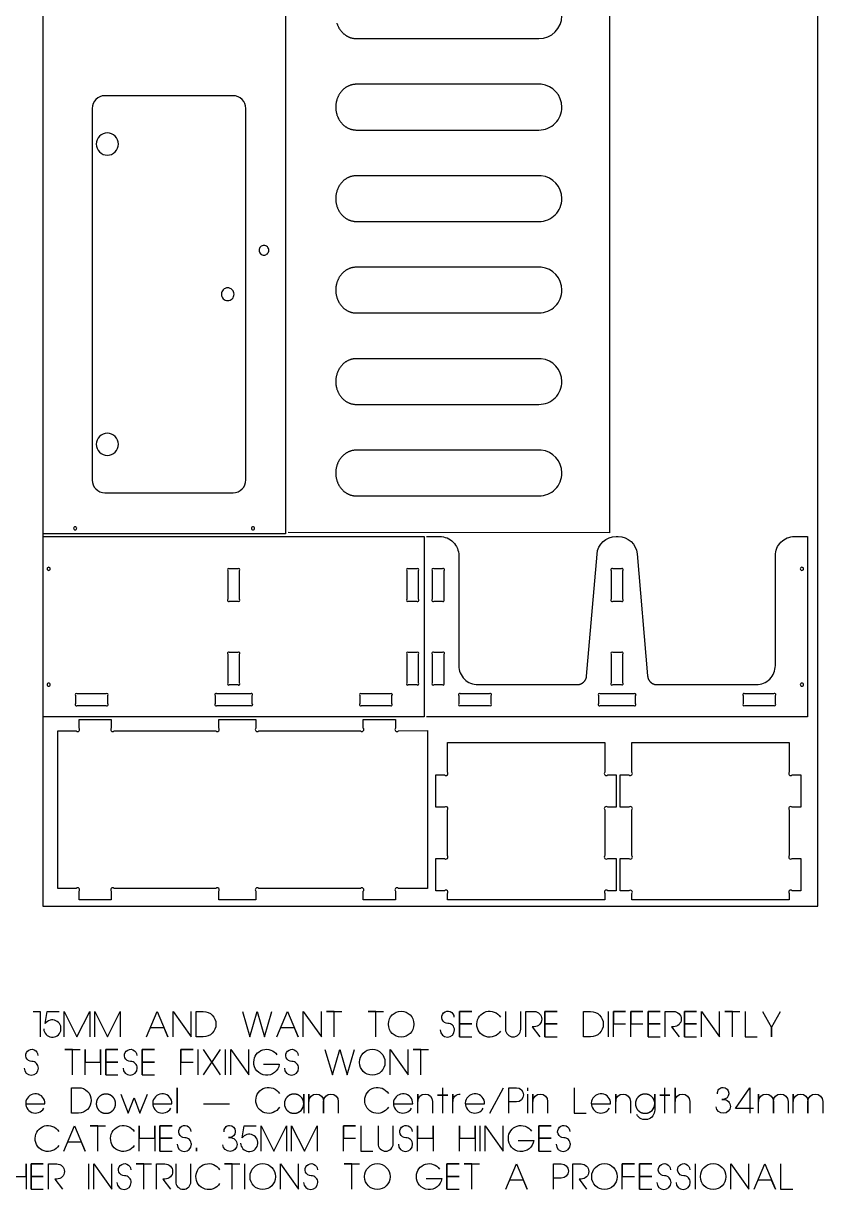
# Model space of a CAD drawing. Extents: x -888 to 5190, y -506 to 2808.
# Drawn here: x 2474 to 3732, y -446 to 1390 of the extents above; entities that cross this region are included whole.
import ezdxf

# ---------------------------------------------------------------- set-up
doc = ezdxf.new("R2010")
doc.units = 0
for name, color, linetype in [('DEFAULT_LAYER', 1, 'CONTINUOUS'), ('DEFAULT_LAYER0', 1, 'CONTINUOUS'), ('LAYER_1', 18, 'CONTINUOUS'), ('T5_LOGOLAYER_20', 18, 'CONTINUOUS'), ('T5_LOGOLAYER_21', 18, 'CONTINUOUS')]:
    doc.layers.add(name, color=color, linetype=linetype)

msp = doc.modelspace()

# ---------------------------------------------------------------- linework, layer by layer
at = {"layer": 'DEFAULT_LAYER'}
msp.add_lwpolyline([(2504.5, 0), (3724.5, 0), (3724.5, 2440), (2504.5, 2440)], close=True, dxfattribs=at)
for points in [[(2504.5, 1926), (2886.5, 1926), (2886.5, 586), (2504.5, 586)], [(2890.5, 1926), (3396.5, 1926), (3396.5, 587.9), (2890.5, 588.1)]]:
    msp.add_lwpolyline(points, dxfattribs=at)
for points in [[(2582, 1256.1), (2582, 671, 0.414214), (2602, 651), (2804, 651, 0.415386), (2824, 671.1), (2824, 1256, 0.414214), (2804, 1276), (2602, 1276, 0.412935)], [(2623.5, 1199.9, 0.414214), (2606, 1217.4, 0.414214), (2588.5, 1199.9, 0.414214), (2606, 1182.4, 0.414214)], [(2805.5, 963.5, 0.414214), (2795.5, 973.5, 0.414214), (2785.5, 963.5, 0.414214), (2795.5, 953.5, 0.414214)], [(2623.5, 727.2, 0.414214), (2606, 744.7, 0.414214), (2588.5, 727.2, 0.414214), (2606, 709.7, 0.414214)]]:
    msp.add_lwpolyline(points, format="xyb", close=True, dxfattribs=at)
at = {"layer": 'DEFAULT_LAYER0'}
msp.add_lwpolyline([(2967.2, 1390.5), (2967.5, 1389.6), (2967.8, 1388.8), (2968.1, 1388), (2968.4, 1387.2), (2968.7, 1386.4), (2969.1, 1385.6), (2969.4, 1384.9), (2969.8, 1384.1), (2970.2, 1383.4), (2970.6, 1382.6), (2971.1, 1381.9), (2971.5, 1381.2), (2972, 1380.5), (2972.4, 1379.8), (2972.9, 1379.1), (2973.4, 1378.5), (2973.9, 1377.8), (2974.5, 1377.2), (2975, 1376.6), (2975.6, 1376), (2976.1, 1375.4), (2976.7, 1374.8), (2977.3, 1374.2), (2977.9, 1373.7), (2978.5, 1373.2), (2979.2, 1372.7), (2979.8, 1372.2), (2980.4, 1371.7), (2981.1, 1371.2), (2981.8, 1370.8), (2982.5, 1370.4), (2983.2, 1370), (2983.9, 1369.6), (2984.6, 1369.2), (2985.3, 1368.8), (2986, 1368.5), (2986.8, 1368.2), (2987.5, 1367.9), (2988.3, 1367.6), (2989, 1367.4), (2989.8, 1367.2), (2990.6, 1366.9), (2991.4, 1366.8), (2992.2, 1366.6), (2993, 1366.4), (2993.8, 1366.3), (2994.6, 1366.2), (2995.4, 1366.1), (2996.2, 1366.1), (2997.1, 1366), (2997.9, 1366), (3285.5, 1366, 0.413355), (3321.5, 1401.9)], format="xyb", dxfattribs=at)
for points in [[(2997.9, 1222), (3285.5, 1222, 0.415073), (3321.5, 1258.1), (3321.5, 1258.2, 0.384844), (3289.1, 1294), (3289.1, 1294), (2997.9, 1294), (2997.1, 1294), (2996.2, 1294), (2995.4, 1293.9), (2994.6, 1293.8), (2993.8, 1293.7), (2993, 1293.6), (2992.2, 1293.5), (2991.4, 1293.3), (2990.6, 1293.1), (2989.8, 1292.9), (2989, 1292.7), (2988.3, 1292.4), (2987.5, 1292.1), (2986.8, 1291.8), (2986, 1291.5), (2985.3, 1291.2), (2984.6, 1290.8), (2983.9, 1290.5), (2983.2, 1290.1), (2982.5, 1289.7), (2981.8, 1289.3), (2981.1, 1288.8), (2980.4, 1288.3), (2979.8, 1287.9), (2979.2, 1287.4), (2978.5, 1286.9), (2977.9, 1286.3), (2977.3, 1285.8), (2976.7, 1285.2), (2976.1, 1284.7), (2975.6, 1284.1), (2975, 1283.5), (2974.5, 1282.9), (2973.9, 1282.2), (2973.4, 1281.6), (2972.9, 1280.9), (2972.4, 1280.2), (2972, 1279.6), (2971.5, 1278.9), (2971.1, 1278.1), (2970.6, 1277.4), (2970.2, 1276.7), (2969.8, 1275.9), (2969.4, 1275.2), (2969.1, 1274.4), (2968.7, 1273.6), (2968.4, 1272.8), (2968.1, 1272), (2967.8, 1271.2), (2967.5, 1270.4), (2967.2, 1269.6), (2967, 1268.7), (2966.8, 1267.9), (2966.5, 1267), (2966.4, 1266.2), (2966.2, 1265.3), (2966, 1264.4), (2965.9, 1263.5), (2965.8, 1262.6), (2965.7, 1261.7), (2965.6, 1260.8), (2965.6, 1259.9), (2965.5, 1259), (2965.5, 1258), (2965.5, 1257.1), (2965.6, 1256.2), (2965.6, 1255.3), (2965.7, 1254.3), (2965.8, 1253.4), (2965.9, 1252.5), (2966, 1251.6), (2966.2, 1250.8), (2966.4, 1249.9), (2966.5, 1249), (2966.8, 1248.2), (2967, 1247.3), (2967.2, 1246.5), (2967.5, 1245.6), (2967.8, 1244.8), (2968.1, 1244), (2968.4, 1243.2), (2968.7, 1242.4), (2969.1, 1241.6), (2969.4, 1240.9), (2969.8, 1240.1), (2970.2, 1239.4), (2970.6, 1238.6), (2971.1, 1237.9), (2971.5, 1237.2), (2972, 1236.5), (2972.4, 1235.8), (2972.9, 1235.1), (2973.4, 1234.5), (2973.9, 1233.8), (2974.5, 1233.2), (2975, 1232.6), (2975.6, 1232), (2976.1, 1231.4), (2976.7, 1230.8), (2977.3, 1230.2), (2977.9, 1229.7), (2978.5, 1229.2), (2979.2, 1228.7), (2979.8, 1228.2), (2980.4, 1227.7), (2981.1, 1227.2), (2981.8, 1226.8), (2982.5, 1226.4), (2983.2, 1226), (2983.9, 1225.6), (2984.6, 1225.2), (2985.3, 1224.8), (2986, 1224.5), (2986.8, 1224.2), (2987.5, 1223.9), (2988.3, 1223.6), (2989, 1223.4), (2989.8, 1223.2), (2990.6, 1222.9), (2991.4, 1222.8), (2992.2, 1222.6), (2993, 1222.4), (2993.8, 1222.3), (2994.6, 1222.2), (2995.4, 1222.1), (2996.2, 1222.1), (2997.1, 1222)], [(2997.9, 1078), (3285.5, 1078, 0.415073), (3321.5, 1114.1), (3321.5, 1114.2, 0.384844), (3289.1, 1150), (3289.1, 1150), (2997.9, 1150), (2997.1, 1150), (2996.2, 1150), (2995.4, 1149.9), (2994.6, 1149.8), (2993.8, 1149.7), (2993, 1149.6), (2992.2, 1149.5), (2991.4, 1149.3), (2990.6, 1149.1), (2989.8, 1148.9), (2989, 1148.7), (2988.3, 1148.4), (2987.5, 1148.1), (2986.8, 1147.8), (2986, 1147.5), (2985.3, 1147.2), (2984.6, 1146.8), (2983.9, 1146.5), (2983.2, 1146.1), (2982.5, 1145.7), (2981.8, 1145.3), (2981.1, 1144.8), (2980.4, 1144.3), (2979.8, 1143.9), (2979.2, 1143.4), (2978.5, 1142.9), (2977.9, 1142.3), (2977.3, 1141.8), (2976.7, 1141.2), (2976.1, 1140.7), (2975.6, 1140.1), (2975, 1139.5), (2974.5, 1138.9), (2973.9, 1138.2), (2973.4, 1137.6), (2972.9, 1136.9), (2972.4, 1136.2), (2972, 1135.6), (2971.5, 1134.9), (2971.1, 1134.1), (2970.6, 1133.4), (2970.2, 1132.7), (2969.8, 1131.9), (2969.4, 1131.2), (2969.1, 1130.4), (2968.7, 1129.6), (2968.4, 1128.8), (2968.1, 1128), (2967.8, 1127.2), (2967.5, 1126.4), (2967.2, 1125.6), (2967, 1124.7), (2966.8, 1123.9), (2966.5, 1123), (2966.4, 1122.2), (2966.2, 1121.3), (2966, 1120.4), (2965.9, 1119.5), (2965.8, 1118.6), (2965.7, 1117.7), (2965.6, 1116.8), (2965.6, 1115.9), (2965.5, 1115), (2965.5, 1114), (2965.5, 1113.1), (2965.6, 1112.2), (2965.6, 1111.3), (2965.7, 1110.3), (2965.8, 1109.4), (2965.9, 1108.5), (2966, 1107.6), (2966.2, 1106.8), (2966.4, 1105.9), (2966.5, 1105), (2966.8, 1104.2), (2967, 1103.3), (2967.2, 1102.5), (2967.5, 1101.6), (2967.8, 1100.8), (2968.1, 1100), (2968.4, 1099.2), (2968.7, 1098.4), (2969.1, 1097.6), (2969.4, 1096.9), (2969.8, 1096.1), (2970.2, 1095.4), (2970.6, 1094.6), (2971.1, 1093.9), (2971.5, 1093.2), (2972, 1092.5), (2972.4, 1091.8), (2972.9, 1091.1), (2973.4, 1090.5), (2973.9, 1089.8), (2974.5, 1089.2), (2975, 1088.6), (2975.6, 1088), (2976.1, 1087.4), (2976.7, 1086.8), (2977.3, 1086.2), (2977.9, 1085.7), (2978.5, 1085.2), (2979.2, 1084.7), (2979.8, 1084.2), (2980.4, 1083.7), (2981.1, 1083.2), (2981.8, 1082.8), (2982.5, 1082.4), (2983.2, 1082), (2983.9, 1081.6), (2984.6, 1081.2), (2985.3, 1080.8), (2986, 1080.5), (2986.8, 1080.2), (2987.5, 1079.9), (2988.3, 1079.6), (2989, 1079.4), (2989.8, 1079.2), (2990.6, 1078.9), (2991.4, 1078.8), (2992.2, 1078.6), (2993, 1078.4), (2993.8, 1078.3), (2994.6, 1078.2), (2995.4, 1078.1), (2996.2, 1078.1), (2997.1, 1078)], [(2860.1, 1032.7, 0.414214), (2852.5, 1040.3, 0.414214), (2844.9, 1032.7, 0.414214), (2852.5, 1025, 0.414214)], [(2997.9, 934), (3285.5, 934, 0.415073), (3321.5, 970.1), (3321.5, 970.2, 0.384844), (3289.1, 1006), (3289.1, 1006), (2997.9, 1006), (2997, 1006), (2996.2, 1006), (2995.4, 1005.9), (2994.6, 1005.8), (2993.8, 1005.7), (2992.9, 1005.6), (2992.1, 1005.5), (2991.4, 1005.3), (2990.6, 1005.1), (2989.8, 1004.9), (2989, 1004.6), (2988.3, 1004.4), (2987.5, 1004.1), (2986.7, 1003.8), (2986, 1003.5), (2985.3, 1003.2), (2984.6, 1002.8), (2983.8, 1002.5), (2983.1, 1002.1), (2982.4, 1001.7), (2981.8, 1001.2), (2981.1, 1000.8), (2980.4, 1000.3), (2979.8, 999.9), (2979.1, 999.4), (2978.5, 998.9), (2977.9, 998.3), (2977.3, 997.8), (2976.7, 997.2), (2976.1, 996.7), (2975.5, 996.1), (2975, 995.5), (2974.4, 994.9), (2973.9, 994.2), (2973.4, 993.6), (2972.9, 992.9), (2972.4, 992.2), (2971.9, 991.6), (2971.5, 990.9), (2971, 990.1), (2970.6, 989.4), (2970.2, 988.7), (2969.8, 987.9), (2969.4, 987.2), (2969.1, 986.4), (2968.7, 985.6), (2968.4, 984.8), (2968.1, 984), (2967.8, 983.2), (2967.5, 982.4), (2967.2, 981.6), (2967, 980.7), (2966.7, 979.9), (2966.5, 979), (2966.3, 978.1), (2966.2, 977.3), (2966, 976.4), (2965.9, 975.5), (2965.8, 974.6), (2965.7, 973.7), (2965.6, 972.8), (2965.6, 971.9), (2965.5, 970.9), (2965.5, 970), (2965.5, 969.1), (2965.6, 968.2), (2965.6, 967.2), (2965.7, 966.3), (2965.8, 965.4), (2965.9, 964.5), (2966, 963.6), (2966.2, 962.8), (2966.3, 961.9), (2966.5, 961), (2966.7, 960.2), (2967, 959.3), (2967.2, 958.5), (2967.5, 957.6), (2967.8, 956.8), (2968.1, 956), (2968.4, 955.2), (2968.7, 954.4), (2969.1, 953.6), (2969.4, 952.9), (2969.8, 952.1), (2970.2, 951.3), (2970.6, 950.6), (2971, 949.9), (2971.5, 949.2), (2971.9, 948.5), (2972.4, 947.8), (2972.9, 947.1), (2973.4, 946.5), (2973.9, 945.8), (2974.4, 945.2), (2975, 944.6), (2975.5, 944), (2976.1, 943.4), (2976.7, 942.8), (2977.3, 942.2), (2977.9, 941.7), (2978.5, 941.2), (2979.1, 940.7), (2979.8, 940.2), (2980.4, 939.7), (2981.1, 939.2), (2981.8, 938.8), (2982.4, 938.4), (2983.1, 938), (2983.8, 937.6), (2984.6, 937.2), (2985.3, 936.8), (2986, 936.5), (2986.7, 936.2), (2987.5, 935.9), (2988.3, 935.6), (2989, 935.4), (2989.8, 935.1), (2990.6, 934.9), (2991.4, 934.7), (2992.1, 934.6), (2992.9, 934.4), (2993.8, 934.3), (2994.6, 934.2), (2995.4, 934.1), (2996.2, 934.1), (2997, 934)], [(2997.9, 790), (3285.5, 790, 0.415073), (3321.5, 826.1), (3321.5, 826.2, 0.384844), (3289.1, 862), (3289.1, 862), (2997.9, 862), (2997.1, 862), (2996.2, 861.9), (2995.4, 861.9), (2994.6, 861.8), (2993.8, 861.7), (2993, 861.6), (2992.2, 861.4), (2991.4, 861.3), (2990.6, 861.1), (2989.8, 860.9), (2989, 860.6), (2988.3, 860.4), (2987.5, 860.1), (2986.8, 859.8), (2986, 859.5), (2985.3, 859.2), (2984.6, 858.8), (2983.9, 858.4), (2983.2, 858), (2982.5, 857.6), (2981.8, 857.2), (2981.1, 856.8), (2980.4, 856.3), (2979.8, 855.8), (2979.2, 855.3), (2978.5, 854.8), (2977.9, 854.3), (2977.3, 853.8), (2976.7, 853.2), (2976.1, 852.6), (2975.6, 852), (2975, 851.4), (2974.5, 850.8), (2973.9, 850.2), (2973.4, 849.5), (2972.9, 848.9), (2972.4, 848.2), (2972, 847.5), (2971.5, 846.8), (2971.1, 846.1), (2970.6, 845.4), (2970.2, 844.7), (2969.8, 843.9), (2969.4, 843.1), (2969.1, 842.4), (2968.7, 841.6), (2968.4, 840.8), (2968.1, 840), (2967.8, 839.2), (2967.5, 838.4), (2967.2, 837.5), (2967, 836.7), (2966.8, 835.8), (2966.5, 835), (2966.4, 834.1), (2966.2, 833.2), (2966, 832.4), (2965.9, 831.5), (2965.8, 830.6), (2965.7, 829.7), (2965.6, 828.8), (2965.6, 827.8), (2965.5, 826.9), (2965.5, 826), (2965.5, 825.1), (2965.6, 824.1), (2965.6, 823.2), (2965.7, 822.3), (2965.8, 821.4), (2965.9, 820.5), (2966, 819.6), (2966.2, 818.7), (2966.4, 817.9), (2966.5, 817), (2966.8, 816.1), (2967, 815.3), (2967.2, 814.4), (2967.5, 813.6), (2967.8, 812.8), (2968.1, 812), (2968.4, 811.2), (2968.7, 810.4), (2969.1, 809.6), (2969.4, 808.8), (2969.8, 808.1), (2970.2, 807.3), (2970.6, 806.6), (2971.1, 805.9), (2971.5, 805.1), (2972, 804.4), (2972.4, 803.8), (2972.9, 803.1), (2973.4, 802.4), (2973.9, 801.8), (2974.5, 801.1), (2975, 800.5), (2975.6, 799.9), (2976.1, 799.3), (2976.7, 798.8), (2977.3, 798.2), (2977.9, 797.7), (2978.5, 797.1), (2979.2, 796.6), (2979.8, 796.1), (2980.4, 795.7), (2981.1, 795.2), (2981.8, 794.8), (2982.5, 794.3), (2983.2, 793.9), (2983.9, 793.5), (2984.6, 793.2), (2985.3, 792.8), (2986, 792.5), (2986.8, 792.2), (2987.5, 791.9), (2988.3, 791.6), (2989, 791.4), (2989.8, 791.1), (2990.6, 790.9), (2991.4, 790.7), (2992.2, 790.5), (2993, 790.4), (2993.8, 790.3), (2994.6, 790.2), (2995.4, 790.1), (2996.2, 790), (2997.1, 790)], [(2997.9, 646), (3285.5, 646, 0.415073), (3321.5, 682.1), (3321.5, 682.2, 0.384844), (3289.1, 718), (3289.1, 718), (2997.9, 718), (2997, 718), (2996.2, 717.9), (2995.4, 717.9), (2994.6, 717.8), (2993.7, 717.7), (2992.9, 717.6), (2992.1, 717.4), (2991.3, 717.2), (2990.6, 717.1), (2989.8, 716.8), (2989, 716.6), (2988.2, 716.4), (2987.5, 716.1), (2986.7, 715.8), (2986, 715.5), (2985.3, 715.2), (2984.6, 714.8), (2983.8, 714.4), (2983.1, 714), (2982.4, 713.6), (2981.8, 713.2), (2981.1, 712.8), (2980.4, 712.3), (2979.8, 711.8), (2979.1, 711.3), (2978.5, 710.8), (2977.9, 710.3), (2977.3, 709.8), (2976.7, 709.2), (2976.1, 708.6), (2975.5, 708), (2975, 707.4), (2974.4, 706.8), (2973.9, 706.2), (2973.4, 705.5), (2972.9, 704.9), (2972.4, 704.2), (2971.9, 703.5), (2971.5, 702.8), (2971, 702.1), (2970.6, 701.4), (2970.2, 700.6), (2969.8, 699.9), (2969.4, 699.1), (2969, 698.4), (2968.7, 697.6), (2968.4, 696.8), (2968.1, 696), (2967.8, 695.2), (2967.5, 694.4), (2967.2, 693.5), (2967, 692.7), (2966.7, 691.8), (2966.5, 691), (2966.3, 690.1), (2966.2, 689.2), (2966, 688.4), (2965.9, 687.5), (2965.8, 686.6), (2965.7, 685.7), (2965.6, 684.7), (2965.6, 683.8), (2965.5, 682.9), (2965.5, 682), (2965.5, 681), (2965.6, 680.1), (2965.6, 679.2), (2965.7, 678.3), (2965.8, 677.4), (2965.9, 676.5), (2966, 675.6), (2966.2, 674.7), (2966.3, 673.8), (2966.5, 673), (2966.7, 672.1), (2967, 671.3), (2967.2, 670.4), (2967.5, 669.6), (2967.8, 668.8), (2968.1, 668), (2968.4, 667.2), (2968.7, 666.4), (2969, 665.6), (2969.4, 664.8), (2969.8, 664.1), (2970.2, 663.3), (2970.6, 662.6), (2971, 661.9), (2971.5, 661.1), (2971.9, 660.4), (2972.4, 659.8), (2972.9, 659.1), (2973.4, 658.4), (2973.9, 657.8), (2974.4, 657.1), (2975, 656.5), (2975.5, 655.9), (2976.1, 655.3), (2976.7, 654.8), (2977.3, 654.2), (2977.9, 653.7), (2978.5, 653.1), (2979.1, 652.6), (2979.8, 652.1), (2980.4, 651.7), (2981.1, 651.2), (2981.8, 650.7), (2982.4, 650.3), (2983.1, 649.9), (2983.8, 649.5), (2984.6, 649.2), (2985.3, 648.8), (2986, 648.5), (2986.7, 648.2), (2987.5, 647.9), (2988.2, 647.6), (2989, 647.3), (2989.8, 647.1), (2990.6, 646.9), (2991.3, 646.7), (2992.1, 646.5), (2992.9, 646.4), (2993.7, 646.3), (2994.6, 646.2), (2995.4, 646.1), (2996.2, 646), (2997, 646)], [(2557.8, 595, 0.414214), (2555.3, 597.5, 0.414214), (2552.8, 595, 0.414214), (2555.3, 592.5, 0.414214)], [(2837.7, 595, 0.414214), (2835.2, 597.5, 0.414214), (2832.7, 595, 0.414214), (2835.2, 592.5, 0.414214)]]:
    msp.add_lwpolyline(points, format="xyb", close=True, dxfattribs=at)
at = {"layer": 'LAYER_1'}
msp.add_lwpolyline([(2561.3, 10), (2561.3, 23.5, 1), (2556.8, 28), (2528, 28), (2528, 276), (2556.8, 276, 1), (2561.3, 280.5), (2561.3, 294), (2612.1, 294), (2612.1, 280.5, 1), (2616.6, 276), (2776.7, 276, 1), (2781.2, 280.5), (2781.2, 294), (2839.7, 294), (2839.7, 280.5, 1), (2844.2, 276), (3004.4, 276, 1), (3008.9, 280.5), (3008.9, 294), (3059.7, 294), (3059.7, 280.5, 1), (3064.2, 276), (3110, 276.4), (3110, 28), (3064.2, 28, 1), (3059.7, 23.5), (3059.7, 10), (3008.9, 10), (3008.9, 23.5, 1), (3004.4, 28), (2844.2, 28, 1), (2839.7, 23.5), (2839.7, 10), (2781.2, 10), (2781.2, 23.5, 1), (2776.7, 28), (2616.6, 28, 1), (2612.1, 23.5), (2612.1, 10)], format="xyb", close=True, dxfattribs=at)
at = {"layer": 'T5_LOGOLAYER_20'}
msp.add_lwpolyline([(2504.5, 582), (3104.5, 582), (3104.5, 298), (2504.5, 298)], dxfattribs=at)
msp.add_lwpolyline([(3108.5, 582), (3129.3, 582, -0.414799), (3159.3, 551.9), (3159.3, 378.8, 0.41549), (3189.4, 348.8), (3345.5, 348.8), (3345.5, 348.8), (3345.9, 348.8), (3346.2, 348.8), (3346.6, 348.8), (3347, 348.9), (3347.3, 348.9), (3347.7, 348.9), (3348.1, 349), (3348.4, 349.1), (3348.8, 349.1), (3349.1, 349.2), (3349.5, 349.3), (3349.8, 349.4), (3350.2, 349.5), (3350.5, 349.6), (3350.8, 349.8), (3351.2, 349.9), (3351.5, 350), (3351.8, 350.2), (3352.1, 350.3), (3352.5, 350.5), (3352.8, 350.6), (3353.1, 350.8), (3353.4, 351), (3353.7, 351.2), (3354, 351.4), (3354.3, 351.6), (3354.5, 351.8), (3354.8, 352), (3355.1, 352.2), (3355.3, 352.4), (3355.6, 352.6), (3355.9, 352.9), (3356.1, 353.1), (3356.4, 353.3), (3356.6, 353.6), (3356.8, 353.8), (3357, 354.1), (3357.3, 354.4), (3357.5, 354.6), (3357.7, 354.9), (3357.9, 355.2), (3358.1, 355.5), (3358.3, 355.7), (3358.4, 356), (3358.6, 356.3), (3358.8, 356.6), (3358.9, 356.9), (3359.1, 357.2), (3359.2, 357.5), (3359.4, 357.8), (3359.5, 358.1), (3359.6, 358.5), (3359.7, 358.8), (3359.8, 359.1), (3359.9, 359.4), (3360, 359.8), (3360.1, 360.1), (3360.2, 360.4), (3360.2, 360.7), (3360.3, 361.1), (3360.3, 361.4), (3360.4, 361.8), (3360.4, 362.1), (3360.4, 362.4), (3376.9, 554.5, -0.390656), (3406.9, 582), (3410.2, 582, -0.388315), (3440.1, 554.7), (3456.6, 362.5), (3456.6, 362.2), (3456.6, 361.8), (3456.7, 361.5), (3456.7, 361.1), (3456.8, 360.8), (3456.9, 360.4), (3456.9, 360.1), (3457, 359.8), (3457.1, 359.4), (3457.2, 359.1), (3457.3, 358.8), (3457.4, 358.4), (3457.6, 358.1), (3457.7, 357.8), (3457.8, 357.5), (3458, 357.2), (3458.1, 356.9), (3458.3, 356.6), (3458.5, 356.3), (3458.6, 356), (3458.8, 355.7), (3459, 355.4), (3459.2, 355.1), (3459.4, 354.9), (3459.6, 354.6), (3459.8, 354.3), (3460, 354.1), (3460.3, 353.8), (3460.5, 353.5), (3460.7, 353.3), (3461, 353.1), (3461.2, 352.8), (3461.5, 352.6), (3461.7, 352.4), (3462, 352.1), (3462.3, 351.9), (3462.5, 351.7), (3462.8, 351.5), (3463.1, 351.3), (3463.4, 351.1), (3463.7, 351), (3464, 350.8), (3464.3, 350.6), (3464.6, 350.4), (3464.9, 350.3), (3465.2, 350.1), (3465.6, 350), (3465.9, 349.9), (3466.2, 349.7), (3466.5, 349.6), (3466.9, 349.5), (3467.2, 349.4), (3467.6, 349.3), (3467.9, 349.2), (3468.2, 349.1), (3468.6, 349.1), (3469, 349), (3469.3, 348.9), (3469.7, 348.9), (3470, 348.9), (3470.4, 348.8), (3470.8, 348.8), (3471.1, 348.8), (3471.5, 348.8), (3471.5, 348.8), (3627.7, 348.8, 0.414977), (3657.7, 378.9), (3657.7, 552, -0.415334), (3687.8, 582), (3708.5, 582), (3708.5, 298), (3108.5, 298)], format="xyb", dxfattribs=at)
for points in [[(2513.5, 533.7, 0.414214), (2511, 531.2, 0.414214), (2513.5, 528.7, 0.414214), (2516, 531.2, 0.414214)], [(3699.5, 533.7, 0.414214), (3697, 531.2, 0.414214), (3699.5, 528.7, 0.414214), (3702, 531.2, 0.414214)], [(2798.5, 480.4), (2811.3, 480.4, 1), (2814.2, 483.2), (2814.2, 528.4, 1), (2811.3, 531.2), (2798.5, 531.2, 1), (2795.7, 528.4), (2795.7, 483.2, 1)], [(3080.3, 480.4), (3093.1, 480.4, 1), (3095.9, 483.2), (3095.9, 528.4, 1), (3093.1, 531.2), (3080.3, 531.2, 1), (3077.4, 528.4), (3077.4, 483.2, 1)], [(3136, 483.2), (3136, 528.3, 1), (3133.1, 531.2), (3120.3, 531.2, 1), (3117.5, 528.3), (3117.5, 483.2, 1), (3120.3, 480.4), (3133.1, 480.4, 1)], [(3414.9, 531.2), (3402.1, 531.2, 1), (3399.2, 528.3), (3399.2, 483.2, 1), (3402.1, 480.4), (3414.9, 480.4, 1), (3417.7, 483.2), (3417.7, 528.3, 1)], [(2811.3, 399.6), (2798.5, 399.6, 1), (2795.7, 396.8), (2795.7, 351.6, 1), (2798.5, 348.8), (2811.3, 348.8, 1), (2814.2, 351.6), (2814.2, 396.8, 1)], [(3095.9, 351.6), (3095.9, 396.8, 1), (3093.1, 399.6), (3080.3, 399.6, 1), (3077.4, 396.8), (3077.4, 351.6, 1), (3080.3, 348.8), (3093.1, 348.8, 1)], [(3133.1, 399.6), (3120.3, 399.6, 1), (3117.5, 396.7), (3117.5, 351.6, 1), (3120.3, 348.8), (3133.1, 348.8, 1), (3136, 351.6), (3136, 396.7, 1)], [(3414.9, 399.6), (3402.1, 399.6, 1), (3399.2, 396.7), (3399.2, 351.6, 1), (3402.1, 348.8), (3414.9, 348.8, 1), (3417.7, 351.6), (3417.7, 396.7, 1)], [(2513.5, 351.3, 0.414214), (2511, 348.8, 0.414214), (2513.5, 346.3, 0.414214), (2516, 348.8, 0.414214)], [(3699.5, 351.3, 0.414214), (3697, 348.8, 0.414214), (3699.5, 346.3, 0.414214), (3702, 348.8, 0.414214)], [(2555.7, 331.7), (2555.7, 318.8, 1), (2558.6, 316), (2603.7, 316, 1), (2606.5, 318.8), (2606.5, 331.7, 1), (2603.7, 334.5), (2558.6, 334.5, 1)], [(2775.7, 331.7), (2775.7, 318.8, 1), (2778.5, 316), (2831.3, 316, 1), (2834.2, 318.8), (2834.2, 331.7, 1), (2831.3, 334.5), (2778.5, 334.5, 1)], [(3006.2, 316), (3051.3, 316, 1), (3054.1, 318.8), (3054.1, 331.7, 1), (3051.3, 334.5), (3006.2, 334.5, 1), (3003.3, 331.7), (3003.3, 318.8, 1)], [(3162.1, 316), (3207.2, 316, 1), (3210.1, 318.8), (3210.1, 331.6, 1), (3207.2, 334.5), (3162.1, 334.5, 1), (3159.3, 331.6), (3159.3, 318.8, 1)], [(3382.1, 316), (3434.9, 316, 1), (3437.7, 318.8), (3437.7, 331.6, 1), (3434.9, 334.5), (3382.1, 334.5, 1), (3379.2, 331.6), (3379.2, 318.8, 1)], [(3654.8, 334.5), (3609.7, 334.5, 1), (3606.9, 331.6), (3606.9, 318.8, 1), (3609.7, 316), (3654.8, 316, 1), (3657.7, 318.8), (3657.7, 331.6, 1)], [(3141.3, 10), (3141.3, 19.9, 1), (3136.9, 24.3), (3123.3, 24.3), (3123.3, 75.1), (3136.9, 75.1, 1), (3141.3, 79.6), (3141.3, 151.5, 1), (3136.9, 155.9), (3123.3, 155.9), (3123.3, 206.7), (3136.9, 206.7, 1), (3141.3, 211.2), (3141.3, 257.6), (3389.3, 257.6), (3389.3, 211.2, 1), (3393.8, 206.7), (3407.3, 206.7), (3407.3, 155.9), (3393.8, 155.9, 1), (3389.3, 151.5), (3389.3, 79.6, 1), (3393.8, 75.1), (3407.3, 75.1), (3407.3, 24.3), (3393.8, 24.3, 1), (3389.3, 19.9), (3389.3, 10)], [(3431.6, 10), (3431.6, 19.9, 1), (3427.2, 24.3), (3413.6, 24.3), (3413.6, 75.1), (3427.2, 75.1, 1), (3431.6, 79.6), (3431.6, 151.5, 1), (3427.2, 155.9), (3413.6, 155.9), (3413.6, 206.7), (3427.2, 206.7, 1), (3431.6, 211.2), (3431.6, 257.6), (3679.6, 257.6), (3679.6, 211.2, 1), (3684.1, 206.7), (3697.6, 206.7), (3697.6, 155.9), (3684.1, 155.9, 1), (3679.6, 151.5), (3679.6, 79.6, 1), (3684.1, 75.1), (3697.6, 75.1), (3697.6, 24.3), (3684.1, 24.3, 1), (3679.6, 19.9), (3679.6, 10)]]:
    msp.add_lwpolyline(points, format="xyb", close=True, dxfattribs=at)
at = {"layer": 'T5_LOGOLAYER_21'}
for points in [[(2489.3, -165.7), (2500.1, -165.7), (2500.1, -205.7)], [(2538.1, -205.7), (2538.1, -165.7), (2558.1, -205.7), (2578.1, -165.7), (2578.1, -205.7)], [(2586.1, -205.7), (2586.1, -165.7), (2606.1, -205.7), (2626.1, -165.7), (2626.1, -205.7)], [(2667.7, -205.7), (2684.5, -165.7), (2701.3, -205.7), (2695.3, -191.3), (2674.1, -191.3)], [(2709.3, -205.7), (2709.3, -165.7), (2737.7, -205.7), (2737.7, -165.7)], [(2818.5, -165.7), (2830.1, -205.7), (2841.7, -165.7), (2853.3, -205.7), (2864.9, -165.7)], [(2872.9, -205.7), (2889.7, -165.7), (2906.5, -205.7), (2900.5, -191.3), (2879.3, -191.3)], [(2914.5, -205.7), (2914.5, -165.7), (2942.9, -205.7), (2942.9, -165.7)], [(2962.9, -205.7), (2962.9, -165.7), (2950.9, -165.7), (2974.9, -165.7)], [(3028.5, -205.7), (3028.5, -165.7), (3016.5, -165.7), (3040.5, -165.7)], [(3160.5, -205.7), (3160.5, -165.7), (3179.7, -165.7), (3160.5, -165.7), (3160.5, -185.3), (3179.7, -185.3), (3160.5, -185.3), (3160.5, -205.7), (3179.7, -205.7)], [(3294.8, -205.7), (3294.8, -165.7), (3314, -165.7), (3294.8, -165.7), (3294.8, -185.3), (3314, -185.3), (3294.8, -185.3), (3294.8, -205.7), (3314, -205.7)], [(3394.8, -205.7), (3394.8, -165.7)], [(3402.8, -205.7), (3402.8, -165.7), (3422, -165.7), (3402.8, -165.7), (3402.8, -185.3), (3422, -185.3)], [(3430, -205.7), (3430, -165.7), (3449.2, -165.7), (3430, -165.7), (3430, -185.3), (3449.2, -185.3)], [(3457.2, -205.7), (3457.2, -165.7), (3476.4, -165.7), (3457.2, -165.7), (3457.2, -185.3), (3476.4, -185.3), (3457.2, -185.3), (3457.2, -205.7), (3476.4, -205.7)], [(3514.4, -205.7), (3514.4, -165.7), (3533.6, -165.7), (3514.4, -165.7), (3514.4, -185.3), (3533.6, -185.3), (3514.4, -185.3), (3514.4, -205.7), (3533.6, -205.7)], [(3541.6, -205.7), (3541.6, -165.7), (3570, -205.7), (3570, -165.7)], [(3590, -205.7), (3590, -165.7), (3578, -165.7), (3602, -165.7)], [(3610, -165.7), (3610, -205.7), (3629.2, -205.7)], [(3637.2, -165.7), (3651.6, -190.9), (3651.6, -205.7), (3651.6, -190.9), (3666, -165.7)], [(2551, -265.7), (2551, -225.7), (2539, -225.7), (2563, -225.7)], [(2571, -265.7), (2571, -225.7), (2571, -245.3), (2595.4, -245.3), (2595.4, -225.7), (2595.4, -265.7)], [(2603.4, -265.7), (2603.4, -225.7), (2622.6, -225.7), (2603.4, -225.7), (2603.4, -245.3), (2622.6, -245.3), (2603.4, -245.3), (2603.4, -265.7), (2622.6, -265.7)], [(2661, -265.7), (2661, -225.7), (2680.2, -225.7), (2661, -225.7), (2661, -245.3), (2680.2, -245.3), (2661, -245.3), (2661, -265.7), (2680.2, -265.7)], [(2721.8, -265.7), (2721.8, -225.7), (2741, -225.7), (2721.8, -225.7), (2721.8, -245.3), (2741, -245.3)], [(2749, -265.7), (2749, -225.7)], [(2757, -225.7), (2783.8, -265.7)], [(2757.4, -265.7), (2784.2, -225.7)], [(2792.2, -265.7), (2792.2, -225.7)], [(2800.2, -265.7), (2800.2, -225.7), (2828.6, -265.7), (2828.6, -225.7)], [(2948.6, -225.7), (2960.2, -265.7), (2971.8, -225.7), (2983.4, -265.7), (2995, -225.7)], [(3051, -265.7), (3051, -225.7), (3079.4, -265.7), (3079.4, -225.7)], [(3099.4, -265.7), (3099.4, -225.7), (3087.4, -225.7), (3111.4, -225.7)], [(3133.9, -325.7), (3133.9, -297.7), (3125.9, -297.7), (3141.9, -297.7), (3133.9, -297.7), (3133.9, -285.7)], [(3207.9, -325.7), (3229.9, -285.7)], [(3267.9, -290.5), (3267.9, -285.7)], [(3340.7, -285.7), (3340.7, -325.7), (3359.9, -325.7)], [(3483.8, -325.7), (3483.8, -297.7), (3475.8, -297.7), (3491.8, -297.7), (3483.8, -297.7), (3483.8, -285.7)], [(3623.4, -318.5), (3595, -318.5), (3617.4, -285.7), (3617.4, -325.7)], [(2626.9, -296.1), (2638.9, -325.7), (2648.1, -301.7), (2657.3, -325.7), (2669.3, -296.1)], [(2757.3, -310.9), (2798.1, -310.9)], [(3267.9, -325.7), (3267.9, -296.1)], [(2537.5, -385.7), (2554.3, -345.7), (2571.1, -385.7), (2565.1, -371.3), (2543.9, -371.3)], [(2591.1, -385.7), (2591.1, -345.7), (2579.1, -345.7), (2603.1, -345.7)], [(2656.2, -385.7), (2656.2, -345.7), (2656.2, -365.3), (2680.6, -365.3), (2680.6, -345.7), (2680.6, -385.7)], [(2688.6, -385.7), (2688.6, -345.7), (2707.8, -345.7), (2688.6, -345.7), (2688.6, -365.3), (2707.8, -365.3), (2688.6, -365.3), (2688.6, -385.7), (2707.8, -385.7)], [(2848.1, -385.7), (2848.1, -345.7), (2868.1, -385.7), (2888.1, -345.7), (2888.1, -385.7)], [(2896.1, -385.7), (2896.1, -345.7), (2916.1, -385.7), (2936.1, -345.7), (2936.1, -385.7)], [(2977.7, -385.7), (2977.7, -345.7), (2996.9, -345.7), (2977.7, -345.7), (2977.7, -365.3), (2996.9, -365.3)], [(3004.9, -345.7), (3004.9, -385.7), (3024.1, -385.7)], [(3094.5, -385.7), (3094.5, -345.7), (3094.5, -365.3), (3118.9, -365.3), (3118.9, -345.7), (3118.9, -385.7)], [(3160.5, -385.7), (3160.5, -345.7), (3160.5, -365.3), (3184.9, -365.3), (3184.9, -345.7), (3184.9, -385.7)], [(3192.9, -385.7), (3192.9, -345.7)], [(3200.9, -385.7), (3200.9, -345.7), (3229.3, -385.7), (3229.3, -345.7)], [(3285.3, -385.7), (3285.3, -345.7), (3304.5, -345.7), (3285.3, -345.7), (3285.3, -365.3), (3304.5, -365.3), (3285.3, -365.3), (3285.3, -385.7), (3304.5, -385.7)], [(2453.5, -445.7), (2453.5, -405.7), (2453.5, -425.3), (2477.9, -425.3), (2477.9, -405.7), (2477.9, -445.7)], [(2485.9, -445.7), (2485.9, -405.7), (2505.1, -405.7), (2485.9, -405.7), (2485.9, -425.3), (2505.1, -425.3), (2485.9, -425.3), (2485.9, -445.7), (2505.1, -445.7)], [(2576.7, -445.7), (2576.7, -405.7)], [(2584.7, -445.7), (2584.7, -405.7), (2613.1, -445.7), (2613.1, -405.7)], [(2663.5, -445.7), (2663.5, -405.7), (2651.5, -405.7), (2675.5, -405.7)], [(2802.6, -445.7), (2802.6, -405.7), (2790.6, -405.7), (2814.6, -405.7)], [(2822.6, -445.7), (2822.6, -405.7)], [(2878.6, -445.7), (2878.6, -405.7), (2907, -445.7), (2907, -405.7)], [(2991, -445.7), (2991, -405.7), (2979, -405.7), (3003, -405.7)], [(3140.6, -445.7), (3140.6, -405.7), (3159.8, -405.7), (3140.6, -405.7), (3140.6, -425.3), (3159.8, -425.3), (3140.6, -425.3), (3140.6, -445.7), (3159.8, -445.7)], [(3179.8, -445.7), (3179.8, -405.7), (3167.8, -405.7), (3191.8, -405.7)], [(3233.4, -445.7), (3250.2, -405.7), (3267, -445.7), (3261, -431.3), (3239.8, -431.3)], [(3416.6, -445.7), (3416.6, -405.7), (3435.8, -405.7), (3416.6, -405.7), (3416.6, -425.3), (3435.8, -425.3)], [(3443.8, -445.7), (3443.8, -405.7), (3463, -405.7), (3443.8, -405.7), (3443.8, -425.3), (3463, -425.3), (3443.8, -425.3), (3443.8, -445.7), (3463, -445.7)], [(3531.8, -445.7), (3531.8, -405.7)], [(3587.8, -445.7), (3587.8, -405.7), (3616.2, -445.7), (3616.2, -405.7)], [(3624.2, -445.7), (3641, -405.7), (3657.8, -445.7), (3651.8, -431.3), (3630.6, -431.3)], [(3665.8, -405.7), (3665.8, -445.7), (3685, -445.7)]]:
    msp.add_lwpolyline(points, dxfattribs=at)
for points in [[(2505.7, -193.3, 0.857608), (2532.5, -196.1, 0.839431), (2508.1, -184.9), (2511.3, -165.7), (2530.1, -165.7)], [(3130.1, -194.9, 1), (3152.5, -194.9, 0.415385), (3142.1, -184.5, -0.668438), (3135.3, -168.1, -0.668438), (3151.7, -174.9)], [(3224.9, -196.5, -0.77786), (3187.7, -185.3, -0.756443), (3224.9, -174.9)], [(3232.8, -165.7), (3232.8, -193.7, 1), (3256.8, -193.7), (3256.8, -165.7)], [(3264.8, -205.7), (3264.8, -165.7), (3278, -165.7, -1), (3278, -189.7), (3274.8, -189.7), (3286.8, -205.7)], [(3484.4, -205.7), (3484.4, -165.7), (3497.6, -165.7, -1), (3497.6, -189.7), (3494.4, -189.7), (3506.4, -205.7)], [(2475, -254.9, 1), (2497.4, -254.9, 0.415385), (2487, -244.5, -0.668438), (2480.2, -228.1, -0.668438), (2496.6, -234.9)], [(2630.6, -254.9, 1), (2653, -254.9, 0.415385), (2642.6, -244.5, -0.668438), (2635.8, -228.1, -0.668438), (2652.2, -234.9)], [(2851.8, -248.9), (2876.6, -248.9, -0.955296), (2836.6, -245.3, -0.741566), (2873, -234.1)], [(2884.6, -254.9, 1), (2907, -254.9, 0.415385), (2896.6, -244.5, -0.668438), (2889.8, -228.1, -0.668438), (2906.2, -234.9)], [(2876.9, -316.5, -0.77786), (2839.7, -305.3, -0.756443), (2876.9, -294.9)], [(3048.4, -316.5, -0.77786), (3011.2, -305.3, -0.756443), (3048.4, -294.9)], [(3237.9, -325.7), (3237.9, -285.7), (3249.9, -285.7, -1), (3249.9, -308.1), (3237.9, -308.1)], [(3499.8, -325.7), (3499.8, -285.7), (3499.8, -307.3, -1), (3523, -307.3), (3523, -325.7)], [(3566.6, -295.3, -0.454849), (3575.4, -285.2, -0.411435), (3584.2, -294.1), (3584.2, -295.3, -0.412121), (3575.4, -304.1), (3573.4, -304.1), (3575.8, -304.1, -0.414286), (3587, -315.3, -0.946269), (3564.6, -315.7)], [(2478.1, -310.9), (2507.7, -310.9, 0.90232), (2477.8, -307.2, 0.862347), (2505.7, -318.1)], [(2678.1, -310.9), (2707.7, -310.9, 0.90232), (2677.7, -307.2, 0.862347), (2705.7, -318.1)], [(2900, -326.1, 0.421631), (2915.2, -310.5), (2915.2, -295.7), (2915.2, -325.7)], [(2923.2, -325.7), (2923.2, -296.1), (2923.2, -307.3, -1), (2946.4, -307.3), (2946.4, -325.7), (2946.4, -307.3, -1), (2969.6, -307.3), (2969.6, -325.7)], [(3057.1, -310.9), (3086.7, -310.9, 0.90232), (3056.7, -307.2, 0.862347), (3084.7, -318.1)], [(3094.7, -325.7), (3094.7, -296.1), (3094.7, -307.3, -1), (3117.9, -307.3), (3117.9, -325.7)], [(3149.9, -325.7), (3149.9, -296.1), (3149.9, -307.3, -0.416092), (3161.5, -295.7)], [(3170.3, -310.9), (3199.9, -310.9, 0.90232), (3169.9, -307.2, 0.862347), (3197.9, -318.1)], [(3275.9, -325.7), (3275.9, -296.1), (3275.9, -307.3, -1), (3299.1, -307.3), (3299.1, -325.7)], [(3368.7, -310.9), (3398.3, -310.9, 0.90232), (3368.3, -307.2, 0.862347), (3396.3, -318.1)], [(3406.3, -325.7), (3406.3, -296.1), (3406.3, -307.3, -1), (3429.5, -307.3), (3429.5, -325.7)], [(3452.6, -326.1, 0.421631), (3467.8, -310.5), (3467.8, -295.7), (3467.8, -320.9, -0.782349), (3439.4, -328.1)], [(3631.4, -325.7), (3631.4, -296.1), (3631.4, -307.3, -1), (3654.6, -307.3), (3654.6, -325.7), (3654.6, -307.3, -1), (3677.8, -307.3), (3677.8, -325.7)], [(3685.8, -325.7), (3685.8, -296.1), (3685.8, -307.3, -1), (3709, -307.3), (3709, -325.7), (3709, -307.3, -1), (3732.2, -307.3), (3732.2, -325.7)], [(2529.5, -376.5, -0.77786), (2492.3, -365.3, -0.756443), (2529.5, -354.9)], [(2648.3, -376.5, -0.77786), (2611.1, -365.3, -0.756443), (2648.3, -354.9)], [(2715.8, -374.9, 1), (2738.2, -374.9, 0.415385), (2727.8, -364.5, -0.668438), (2721, -348.1, -0.668438), (2737.4, -354.9)], [(2789.7, -355.3, -0.454849), (2798.5, -345.2, -0.411435), (2807.3, -354.1), (2807.3, -355.3, -0.412121), (2798.5, -364.1), (2796.5, -364.1), (2798.9, -364.1, -0.414286), (2810.1, -375.3, -0.946269), (2787.7, -375.7)], [(2815.7, -373.3, 0.857608), (2842.5, -376.1, 0.839431), (2818.1, -364.9), (2821.3, -345.7), (2840.1, -345.7)], [(3032.1, -345.7), (3032.1, -373.7, 1), (3056.1, -373.7), (3056.1, -345.7)], [(3064.1, -374.9, 1), (3086.5, -374.9, 0.415385), (3076.1, -364.5, -0.668438), (3069.3, -348.1, -0.668438), (3085.7, -354.9)], [(3252.5, -368.9), (3277.3, -368.9, -0.955296), (3237.3, -365.3, -0.741566), (3273.7, -354.1)], [(3312.5, -374.9, 1), (3334.9, -374.9, 0.415385), (3324.5, -364.5, -0.668438), (3317.7, -348.1, -0.668438), (3334.1, -354.9)], [(2513.1, -445.7), (2513.1, -405.7), (2526.3, -405.7, -1), (2526.3, -429.7), (2523.1, -429.7), (2535.1, -445.7)], [(2621.1, -434.9, 1), (2643.5, -434.9, 0.415385), (2633.1, -424.5, -0.668438), (2626.3, -408.1, -0.668438), (2642.7, -414.9)], [(2683.5, -445.7), (2683.5, -405.7), (2696.7, -405.7, -1), (2696.7, -429.7), (2693.5, -429.7), (2705.5, -445.7)], [(2713.5, -405.7), (2713.5, -433.7, 1), (2737.5, -433.7), (2737.5, -405.7)], [(2782.7, -436.5, -0.77786), (2745.5, -425.3, -0.756443), (2782.7, -414.9)], [(2915, -434.9, 1), (2937.4, -434.9, 0.415385), (2927, -424.5, -0.668438), (2920.2, -408.1, -0.668438), (2936.6, -414.9)], [(3107.8, -428.9), (3132.6, -428.9, -0.955296), (3092.6, -425.3, -0.741566), (3129, -414.1)], [(3308.6, -445.7), (3308.6, -405.7), (3320.6, -405.7, -1), (3320.6, -428.1), (3308.6, -428.1)], [(3338.6, -445.7), (3338.6, -405.7), (3351.8, -405.7, -1), (3351.8, -429.7), (3348.6, -429.7), (3360.6, -445.7)], [(3471, -434.9, 1), (3493.4, -434.9, 0.415385), (3483, -424.5, -0.668438), (3476.2, -408.1, -0.668438), (3492.6, -414.9)], [(3501.4, -434.9, 1), (3523.8, -434.9, 0.415385), (3513.4, -424.5, -0.668438), (3506.6, -408.1, -0.668438), (3523, -414.9)]]:
    msp.add_lwpolyline(points, format="xyb", dxfattribs=at)
for points in [[(2745.7, -205.7), (2745.7, -165.7), (2756.9, -165.7, -1), (2756.9, -205.7)], [(3088.5, -186.1, -1), (3048.5, -186.1), (3048.5, -185.3, -1), (3088.5, -185.3)], [(3355.6, -205.7), (3355.6, -165.7), (3366.8, -165.7, -1), (3366.8, -205.7)], [(3043, -246.1, -1), (3003, -246.1), (3003, -245.3, -1), (3043, -245.3)], [(2549.3, -325.7), (2549.3, -285.7), (2560.5, -285.7, -1), (2560.5, -325.7)], [(2870.6, -426.1, -1), (2830.6, -426.1), (2830.6, -425.3, -1), (2870.6, -425.3)], [(3051, -426.1, -1), (3011, -426.1), (3011, -425.3, -1), (3051, -425.3)], [(3408.6, -426.1, -1), (3368.6, -426.1), (3368.6, -425.3, -1), (3408.6, -425.3)], [(3579.8, -426.1, -1), (3539.8, -426.1), (3539.8, -425.3, -1), (3579.8, -425.3)]]:
    msp.add_lwpolyline(points, format="xyb", close=True, dxfattribs=at)
for points in [[(2715.7, -325.7), (2715.7, -285.7)], [(2603.7, -326.1), (2604.1, -326.1), (2604.5, -326.1), (2604.9, -326.1), (2605.2, -326), (2605.6, -326), (2606, -325.9), (2606.4, -325.9), (2606.8, -325.8), (2607.1, -325.7), (2607.5, -325.6), (2607.9, -325.5), (2608.2, -325.4), (2608.6, -325.3), (2608.9, -325.2), (2609.3, -325.1), (2609.6, -324.9), (2609.9, -324.8), (2610.3, -324.6), (2610.6, -324.4), (2610.9, -324.3), (2611.3, -324.1), (2611.6, -323.9), (2611.9, -323.7), (2612.2, -323.5), (2612.5, -323.3), (2612.8, -323.1), (2613.1, -322.9), (2613.4, -322.6), (2613.6, -322.4), (2613.9, -322.2), (2614.2, -321.9), (2614.4, -321.7), (2614.7, -321.4), (2614.9, -321.1), (2615.2, -320.9), (2615.4, -320.6), (2615.7, -320.3), (2615.9, -320), (2616.1, -319.7), (2616.3, -319.4), (2616.5, -319.1), (2616.7, -318.8), (2616.9, -318.5), (2617.1, -318.2), (2617.2, -317.8), (2617.4, -317.5), (2617.6, -317.2), (2617.7, -316.8), (2617.8, -316.5), (2618, -316.1), (2618.1, -315.8), (2618.2, -315.4), (2618.3, -315.1), (2618.4, -314.7), (2618.5, -314.3), (2618.6, -314), (2618.7, -313.6), (2618.7, -313.2), (2618.8, -312.8), (2618.8, -312.5), (2618.8, -312.1), (2618.9, -311.7), (2618.9, -311.3), (2618.9, -310.9), (2618.9, -310.5), (2618.9, -310.1), (2618.8, -309.7), (2618.8, -309.4), (2618.8, -309), (2618.7, -308.6), (2618.7, -308.2), (2618.6, -307.8), (2618.5, -307.5), (2618.4, -307.1), (2618.3, -306.7), (2618.2, -306.4), (2618.1, -306), (2618, -305.7), (2617.8, -305.3), (2617.7, -305), (2617.6, -304.7), (2617.4, -304.3), (2617.2, -304), (2617.1, -303.7), (2616.9, -303.3), (2616.7, -303), (2616.5, -302.7), (2616.3, -302.4), (2616.1, -302.1), (2615.9, -301.8), (2615.7, -301.5), (2615.4, -301.2), (2615.2, -301), (2614.9, -300.7), (2614.7, -300.4), (2614.4, -300.2), (2614.2, -299.9), (2613.9, -299.7), (2613.6, -299.4), (2613.4, -299.2), (2613.1, -299), (2612.8, -298.7), (2612.5, -298.5), (2612.2, -298.3), (2611.9, -298.1), (2611.6, -297.9), (2611.3, -297.7), (2610.9, -297.5), (2610.6, -297.4), (2610.3, -297.2), (2609.9, -297.1), (2609.6, -296.9), (2609.3, -296.8), (2608.9, -296.6), (2608.6, -296.5), (2608.2, -296.4), (2607.9, -296.3), (2607.5, -296.2), (2607.1, -296.1), (2606.8, -296), (2606.4, -295.9), (2606, -295.9), (2605.6, -295.8), (2605.2, -295.8), (2604.9, -295.8), (2604.5, -295.7), (2604.1, -295.7), (2603.7, -295.7), (2603.3, -295.7), (2602.9, -295.7), (2602.5, -295.8), (2602.1, -295.8), (2601.8, -295.8), (2601.4, -295.9), (2601, -295.9), (2600.6, -296), (2600.3, -296.1), (2599.9, -296.2), (2599.5, -296.3), (2599.2, -296.4), (2598.8, -296.5), (2598.5, -296.6), (2598.1, -296.8), (2597.8, -296.9), (2597.4, -297.1), (2597.1, -297.2), (2596.8, -297.4), (2596.4, -297.5), (2596.1, -297.7), (2595.8, -297.9), (2595.5, -298.1), (2595.2, -298.3), (2594.9, -298.5), (2594.6, -298.7), (2594.3, -299), (2594, -299.2), (2593.7, -299.4), (2593.5, -299.7), (2593.2, -299.9), (2592.9, -300.2), (2592.7, -300.4), (2592.4, -300.7), (2592.2, -301), (2592, -301.2), (2591.7, -301.5), (2591.5, -301.8), (2591.3, -302.1), (2591.1, -302.4), (2590.9, -302.7), (2590.7, -303), (2590.5, -303.3), (2590.3, -303.7), (2590.2, -304), (2590, -304.3), (2589.8, -304.7), (2589.7, -305), (2589.5, -305.3), (2589.4, -305.7), (2589.3, -306), (2589.2, -306.4), (2589.1, -306.7), (2589, -307.1), (2588.9, -307.5), (2588.8, -307.8), (2588.7, -308.2), (2588.7, -308.6), (2588.6, -309), (2588.6, -309.4), (2588.5, -309.7), (2588.5, -310.1), (2588.5, -310.5), (2588.5, -310.9), (2588.5, -311.3), (2588.5, -311.7), (2588.5, -312.1), (2588.6, -312.5), (2588.6, -312.8), (2588.7, -313.2), (2588.7, -313.6), (2588.8, -314), (2588.9, -314.3), (2589, -314.7), (2589.1, -315.1), (2589.2, -315.4), (2589.3, -315.8), (2589.4, -316.1), (2589.5, -316.5), (2589.7, -316.8), (2589.8, -317.2), (2590, -317.5), (2590.2, -317.8), (2590.3, -318.2), (2590.5, -318.5), (2590.7, -318.8), (2590.9, -319.1), (2591.1, -319.4), (2591.3, -319.7), (2591.5, -320), (2591.7, -320.3), (2592, -320.6), (2592.2, -320.9), (2592.4, -321.1), (2592.7, -321.4), (2592.9, -321.7), (2593.2, -321.9), (2593.5, -322.2), (2593.7, -322.4), (2594, -322.6), (2594.3, -322.9), (2594.6, -323.1), (2594.9, -323.3), (2595.2, -323.5), (2595.5, -323.7), (2595.8, -323.9), (2596.1, -324.1), (2596.4, -324.3), (2596.8, -324.4), (2597.1, -324.6), (2597.4, -324.8), (2597.8, -324.9), (2598.1, -325.1), (2598.5, -325.2), (2598.8, -325.3), (2599.2, -325.4), (2599.5, -325.5), (2599.9, -325.6), (2600.3, -325.7), (2600.6, -325.8), (2601, -325.9), (2601.4, -325.9), (2601.8, -326), (2602.1, -326), (2602.5, -326.1), (2602.9, -326.1), (2603.3, -326.1)], [(2900, -326.1), (2900.4, -326.1), (2900.7, -326.1), (2901.1, -326.1), (2901.5, -326), (2901.9, -326), (2902.3, -325.9), (2902.7, -325.9), (2903, -325.8), (2903.4, -325.7), (2903.8, -325.6), (2904.1, -325.5), (2904.5, -325.4), (2904.8, -325.3), (2905.2, -325.2), (2905.5, -325.1), (2905.9, -324.9), (2906.2, -324.8), (2906.6, -324.6), (2906.9, -324.4), (2907.2, -324.3), (2907.5, -324.1), (2907.8, -323.9), (2908.2, -323.7), (2908.5, -323.5), (2908.8, -323.3), (2909.1, -323.1), (2909.3, -322.9), (2909.6, -322.6), (2909.9, -322.4), (2910.2, -322.2), (2910.4, -321.9), (2910.7, -321.7), (2911, -321.4), (2911.2, -321.1), (2911.5, -320.9), (2911.7, -320.6), (2911.9, -320.3), (2912.1, -320), (2912.4, -319.7), (2912.6, -319.4), (2912.8, -319.1), (2913, -318.8), (2913.1, -318.5), (2913.3, -318.2), (2913.5, -317.8), (2913.7, -317.5), (2913.8, -317.2), (2914, -316.8), (2914.1, -316.5), (2914.2, -316.1), (2914.4, -315.8), (2914.5, -315.4), (2914.6, -315.1), (2914.7, -314.7), (2914.8, -314.3), (2914.9, -314), (2914.9, -313.6), (2915, -313.2), (2915, -312.8), (2915.1, -312.5), (2915.1, -312.1), (2915.1, -311.7), (2915.2, -311.3), (2915.2, -310.9), (2915.2, -310.5), (2915.1, -310.1), (2915.1, -309.7), (2915.1, -309.4), (2915, -309), (2915, -308.6), (2914.9, -308.2), (2914.9, -307.8), (2914.8, -307.5), (2914.7, -307.1), (2914.6, -306.7), (2914.5, -306.4), (2914.4, -306), (2914.2, -305.7), (2914.1, -305.3), (2914, -305), (2913.8, -304.7), (2913.7, -304.3), (2913.5, -304), (2913.3, -303.7), (2913.1, -303.3), (2913, -303), (2912.8, -302.7), (2912.6, -302.4), (2912.4, -302.1), (2912.1, -301.8), (2911.9, -301.5), (2911.7, -301.2), (2911.5, -301), (2911.2, -300.7), (2911, -300.4), (2910.7, -300.2), (2910.4, -299.9), (2910.2, -299.7), (2909.9, -299.4), (2909.6, -299.2), (2909.3, -299), (2909.1, -298.7), (2908.8, -298.5), (2908.5, -298.3), (2908.2, -298.1), (2907.8, -297.9), (2907.5, -297.7), (2907.2, -297.5), (2906.9, -297.4), (2906.6, -297.2), (2906.2, -297.1), (2905.9, -296.9), (2905.5, -296.8), (2905.2, -296.6), (2904.8, -296.5), (2904.5, -296.4), (2904.1, -296.3), (2903.8, -296.2), (2903.4, -296.1), (2903, -296), (2902.7, -295.9), (2902.3, -295.9), (2901.9, -295.8), (2901.5, -295.8), (2901.1, -295.8), (2900.7, -295.7), (2900.4, -295.7), (2900, -295.7), (2899.6, -295.7), (2899.2, -295.7), (2898.8, -295.8), (2898.4, -295.8), (2898, -295.8), (2897.6, -295.9), (2897.3, -295.9), (2896.9, -296), (2896.5, -296.1), (2896.2, -296.2), (2895.8, -296.3), (2895.4, -296.4), (2895.1, -296.5), (2894.7, -296.6), (2894.4, -296.8), (2894, -296.9), (2893.7, -297.1), (2893.4, -297.2), (2893, -297.4), (2892.7, -297.5), (2892.4, -297.7), (2892.1, -297.9), (2891.8, -298.1), (2891.5, -298.3), (2891.2, -298.5), (2890.9, -298.7), (2890.6, -299), (2890.3, -299.2), (2890, -299.4), (2889.7, -299.7), (2889.5, -299.9), (2889.2, -300.2), (2889, -300.4), (2888.7, -300.7), (2888.5, -301), (2888.2, -301.2), (2888, -301.5), (2887.8, -301.8), (2887.6, -302.1), (2887.4, -302.4), (2887.2, -302.7), (2887, -303), (2886.8, -303.3), (2886.6, -303.7), (2886.4, -304), (2886.3, -304.3), (2886.1, -304.7), (2886, -305), (2885.8, -305.3), (2885.7, -305.7), (2885.6, -306), (2885.4, -306.4), (2885.3, -306.7), (2885.2, -307.1), (2885.1, -307.5), (2885.1, -307.8), (2885, -308.2), (2884.9, -308.6), (2884.9, -309), (2884.8, -309.4), (2884.8, -309.7), (2884.8, -310.1), (2884.8, -310.5), (2884.8, -310.9), (2884.8, -311.3), (2884.8, -311.7), (2884.8, -312.1), (2884.8, -312.5), (2884.9, -312.8), (2884.9, -313.2), (2885, -313.6), (2885.1, -314), (2885.1, -314.3), (2885.2, -314.7), (2885.3, -315.1), (2885.4, -315.4), (2885.6, -315.8), (2885.7, -316.1), (2885.8, -316.5), (2886, -316.8), (2886.1, -317.2), (2886.3, -317.5), (2886.4, -317.8), (2886.6, -318.2), (2886.8, -318.5), (2887, -318.8), (2887.2, -319.1), (2887.4, -319.4), (2887.6, -319.7), (2887.8, -320), (2888, -320.3), (2888.2, -320.6), (2888.5, -320.9), (2888.7, -321.1), (2889, -321.4), (2889.2, -321.7), (2889.5, -321.9), (2889.7, -322.2), (2890, -322.4), (2890.3, -322.6), (2890.6, -322.9), (2890.9, -323.1), (2891.2, -323.3), (2891.5, -323.5), (2891.8, -323.7), (2892.1, -323.9), (2892.4, -324.1), (2892.7, -324.3), (2893, -324.4), (2893.4, -324.6), (2893.7, -324.8), (2894, -324.9), (2894.4, -325.1), (2894.7, -325.2), (2895.1, -325.3), (2895.4, -325.4), (2895.8, -325.5), (2896.2, -325.6), (2896.5, -325.7), (2896.9, -325.8), (2897.3, -325.9), (2897.6, -325.9), (2898, -326), (2898.4, -326), (2898.8, -326.1), (2899.2, -326.1), (2899.6, -326.1)], [(3452.6, -326.1), (3453, -326.1), (3453.4, -326.1), (3453.8, -326.1), (3454.2, -326), (3454.6, -326), (3454.9, -325.9), (3455.3, -325.9), (3455.7, -325.8), (3456.1, -325.7), (3456.4, -325.6), (3456.8, -325.5), (3457.1, -325.4), (3457.5, -325.3), (3457.9, -325.2), (3458.2, -325.1), (3458.5, -324.9), (3458.9, -324.8), (3459.2, -324.6), (3459.5, -324.4), (3459.9, -324.3), (3460.2, -324.1), (3460.5, -323.9), (3460.8, -323.7), (3461.1, -323.5), (3461.4, -323.3), (3461.7, -323.1), (3462, -322.9), (3462.3, -322.6), (3462.6, -322.4), (3462.8, -322.2), (3463.1, -321.9), (3463.4, -321.7), (3463.6, -321.4), (3463.9, -321.1), (3464.1, -320.9), (3464.4, -320.6), (3464.6, -320.3), (3464.8, -320), (3465, -319.7), (3465.2, -319.4), (3465.4, -319.1), (3465.6, -318.8), (3465.8, -318.5), (3466, -318.2), (3466.2, -317.8), (3466.3, -317.5), (3466.5, -317.2), (3466.6, -316.8), (3466.8, -316.5), (3466.9, -316.1), (3467, -315.8), (3467.1, -315.4), (3467.3, -315.1), (3467.3, -314.7), (3467.4, -314.3), (3467.5, -314), (3467.6, -313.6), (3467.7, -313.2), (3467.7, -312.8), (3467.7, -312.5), (3467.8, -312.1), (3467.8, -311.7), (3467.8, -311.3), (3467.8, -310.9), (3467.8, -310.5), (3467.8, -310.1), (3467.8, -309.7), (3467.7, -309.4), (3467.7, -309), (3467.7, -308.6), (3467.6, -308.2), (3467.5, -307.8), (3467.4, -307.5), (3467.3, -307.1), (3467.3, -306.7), (3467.1, -306.4), (3467, -306), (3466.9, -305.7), (3466.8, -305.3), (3466.6, -305), (3466.5, -304.7), (3466.3, -304.3), (3466.2, -304), (3466, -303.7), (3465.8, -303.3), (3465.6, -303), (3465.4, -302.7), (3465.2, -302.4), (3465, -302.1), (3464.8, -301.8), (3464.6, -301.5), (3464.4, -301.2), (3464.1, -301), (3463.9, -300.7), (3463.6, -300.4), (3463.4, -300.2), (3463.1, -299.9), (3462.8, -299.7), (3462.6, -299.4), (3462.3, -299.2), (3462, -299), (3461.7, -298.7), (3461.4, -298.5), (3461.1, -298.3), (3460.8, -298.1), (3460.5, -297.9), (3460.2, -297.7), (3459.9, -297.5), (3459.5, -297.4), (3459.2, -297.2), (3458.9, -297.1), (3458.5, -296.9), (3458.2, -296.8), (3457.9, -296.6), (3457.5, -296.5), (3457.1, -296.4), (3456.8, -296.3), (3456.4, -296.2), (3456.1, -296.1), (3455.7, -296), (3455.3, -295.9), (3454.9, -295.9), (3454.6, -295.8), (3454.2, -295.8), (3453.8, -295.8), (3453.4, -295.7), (3453, -295.7), (3452.6, -295.7), (3452.2, -295.7), (3451.8, -295.7), (3451.5, -295.8), (3451.1, -295.8), (3450.7, -295.8), (3450.3, -295.9), (3449.9, -295.9), (3449.6, -296), (3449.2, -296.1), (3448.8, -296.2), (3448.5, -296.3), (3448.1, -296.4), (3447.8, -296.5), (3447.4, -296.6), (3447.1, -296.8), (3446.7, -296.9), (3446.4, -297.1), (3446, -297.2), (3445.7, -297.4), (3445.4, -297.5), (3445.1, -297.7), (3444.7, -297.9), (3444.4, -298.1), (3444.1, -298.3), (3443.8, -298.5), (3443.5, -298.7), (3443.2, -299), (3443, -299.2), (3442.7, -299.4), (3442.4, -299.7), (3442.1, -299.9), (3441.9, -300.2), (3441.6, -300.4), (3441.4, -300.7), (3441.1, -301), (3440.9, -301.2), (3440.7, -301.5), (3440.4, -301.8), (3440.2, -302.1), (3440, -302.4), (3439.8, -302.7), (3439.6, -303), (3439.4, -303.3), (3439.3, -303.7), (3439.1, -304), (3438.9, -304.3), (3438.8, -304.7), (3438.6, -305), (3438.5, -305.3), (3438.3, -305.7), (3438.2, -306), (3438.1, -306.4), (3438, -306.7), (3437.9, -307.1), (3437.8, -307.5), (3437.7, -307.8), (3437.7, -308.2), (3437.6, -308.6), (3437.5, -309), (3437.5, -309.4), (3437.5, -309.7), (3437.4, -310.1), (3437.4, -310.5), (3437.4, -310.9), (3437.4, -311.3), (3437.4, -311.7), (3437.5, -312.1), (3437.5, -312.5), (3437.5, -312.8), (3437.6, -313.2), (3437.7, -313.6), (3437.7, -314), (3437.8, -314.3), (3437.9, -314.7), (3438, -315.1), (3438.1, -315.4), (3438.2, -315.8), (3438.3, -316.1), (3438.5, -316.5), (3438.6, -316.8), (3438.8, -317.2), (3438.9, -317.5), (3439.1, -317.8), (3439.3, -318.2), (3439.4, -318.5), (3439.6, -318.8), (3439.8, -319.1), (3440, -319.4), (3440.2, -319.7), (3440.4, -320), (3440.7, -320.3), (3440.9, -320.6), (3441.1, -320.9), (3441.4, -321.1), (3441.6, -321.4), (3441.9, -321.7), (3442.1, -321.9), (3442.4, -322.2), (3442.7, -322.4), (3443, -322.6), (3443.2, -322.9), (3443.5, -323.1), (3443.8, -323.3), (3444.1, -323.5), (3444.4, -323.7), (3444.7, -323.9), (3445.1, -324.1), (3445.4, -324.3), (3445.7, -324.4), (3446, -324.6), (3446.4, -324.8), (3446.7, -324.9), (3447.1, -325.1), (3447.4, -325.2), (3447.8, -325.3), (3448.1, -325.4), (3448.5, -325.5), (3448.8, -325.6), (3449.2, -325.7), (3449.6, -325.8), (3449.9, -325.9), (3450.3, -325.9), (3450.7, -326), (3451.1, -326), (3451.5, -326.1), (3451.8, -326.1), (3452.2, -326.1)], [(2746.2, -385.7), (2746.2, -380.5)]]:
    msp.add_lwpolyline(points, close=True, dxfattribs=at)

doc.saveas('drawing.dxf')
